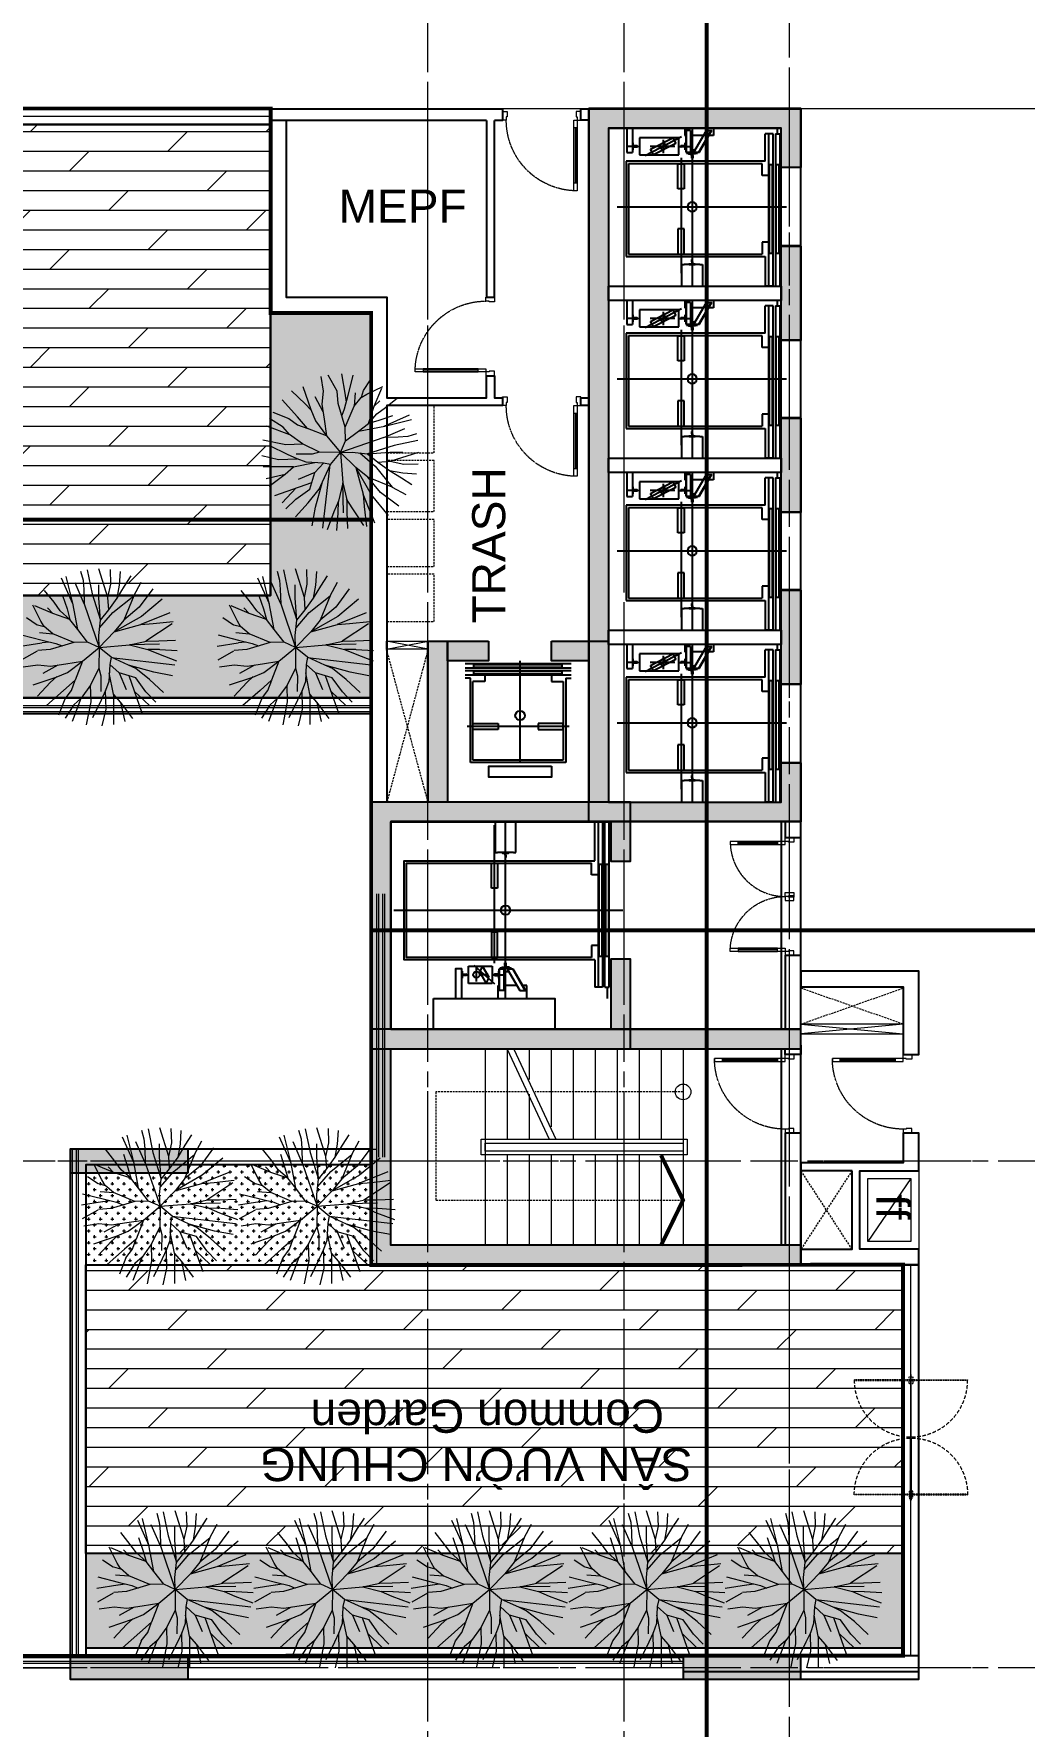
# Model space of a CAD drawing. Header units: millimetres. Extents: x -100356 to 314685, y 446 to 1273965.
# Drawn here: x 59178 to 71782, y 1004435 to 1025982 of the extents above; entities that cross this region are included whole.
import ezdxf

# ---------------------------------------------------------------- set-up
doc = ezdxf.new("R2010")
doc.units = ezdxf.units.MM
for name, pattern in [('20180221 BF$0$Core - tb$0$HIDDEN', [0.375, 0.25, -0.125]), ('CENTER', [2, 1.25, -0.25, 0.25, -0.25]), ('CENTER2', [28.575, 19.05, -3.175, 3.175, -3.175]), ('Core - tb$0$HIDDEN', [0.375, 0.25, -0.125]), ('Dash', [6, 3, -3]), ('DASHED2', [0.375, 0.25, -0.125]), ('DASHEDX2', [1.5, 1, -0.5]), ('HIDDEN', [0.375, 0.25, -0.125]), ('Kume - Grid Line', [10.5, 6, -1.25, 2, -1.25])]:
    doc.linetypes.add(name, pattern=pattern)
for name, color, linetype, lineweight in [('$0$FURNITURE', 8, 'Continuous', 5), ('$0$TUONG 2', 2, 'Continuous', 35), ('20180221 BF$0$TUONG 2', 2, 'Continuous', 25), ('@ color hatch', 7, 'Continuous', 13), ('@LOUVER', 35, 'Continuous', 13), ('A-_ANOT----_D', 7, 'Continuous', 5), ('A-_LNSP----_E', 7, 'Continuous', 9), ('A-_ROOM----_H', 8, 'Continuous', 9), ('A.Axis', 251, 'CENTER2', 13), ('A.Wall', 2, 'Continuous', 25), ('A1 - dp$0$TUONG 2', 2, 'Continuous', 25), ('Core - tb$0$1-thaythuong', 9, 'Continuous', 13), ('Core - tb$0$A.Concrete', 7, 'Continuous', 25), ('Core - tb$0$A.Thin', 8, 'Continuous', 13), ('Core - tb$0$A.Wall', 2, 'Continuous', 25), ('Core - tb$0$CUA', 5, 'Continuous', 9), ('Core - tb$0$Hatch-wall', 251, 'Continuous', 5), ('Core - tb$0$net bao', 254, 'Continuous', 13), ('CUA DI', 25, 'Continuous', 9), ('Hatch-wall', 251, 'Continuous', 5), ('KÍNH', 150, 'Continuous', 9), ('LC.HA', 250, 'Continuous', 9), ('LGI', 250, 'CENTER', 9), ('net thay', 137, 'Continuous', 15), ('setback', 1, 'Continuous', 13), ('TEXT', 6, 'Continuous', 20), ('TXT', 1, 'Continuous', 25), ('WALL', 4, 'Continuous', 35)]:
    doc.layers.add(name, color=color, linetype=linetype, lineweight=lineweight)
doc.layers.add('Core - tb$0$CT3 MBT 11-31$0$Nqh-ME-01', color=8, linetype='Continuous')
doc.layers.add('STR', color=7, linetype='Continuous')
doc.styles.add('VnArial', font='Font - TrueType - Arial.ttf')
pattern_1 = [(0, (403133.136, 611737.235), (75, 75), [37.5, -112.5]), (90, (403151.886, 611718.485), (-75, 75), [37.5, -112.5])]
pattern_2 = [(0, (403133.14, 611737.23), (0, 250), []), (45, (403133.14, 611737.2), (-500, 500), [353.5534, -707.1068])]

# ---------------------------------------------------------------- blocks, each defined once
blk = doc.blocks.new('*U544')
at = {"layer": '$0$FURNITURE'}
for p, q in [((0, 100), (15501, 100)), ((0, 75), (15501, 75)), ((0, 25), (15501, 25)), ((0, 0), (15501, 0))]:
    blk.add_line(p, q, dxfattribs=at)
blk = doc.blocks.new('AE-CUADI-BLS-900')
at = {"layer": 'CUA DI', "linetype": 'HIDDEN', "ltscale": 100}
blk.add_line((0, 0), (900, 0, 0), dxfattribs=at)
at = {"layer": 'CUA DI', "linetype": 'Continuous'}
for p, q in [((85, -5), (75, 5)), ((75, -5), (85, 5))]:
    blk.add_line(p, q, dxfattribs=at)
at = {"layer": 'CUA DI', "linetype": 'DASHEDX2'}
for points in [[(85, 800), (85, -80), (75, -80), (75, 800)], [(30, 25), (130, 25), (130, -25), (30, -25)], [(85, -800), (85, 80), (75, 80), (75, -800)]]:
    blk.add_lwpolyline(points, close=True, dxfattribs=at)
at = {"layer": 'CUA DI', "linetype": 'Continuous'}
blk.add_lwpolyline([(880, 5), (0, 5), (0, -5), (880, -5)], close=True, dxfattribs=at)
at = {"layer": 'CUA DI', "color": 8, "linetype": 'DASHED2', "ltscale": 200}
blk.add_arc((80, 0), 800, 269.6419, 90.3581, dxfattribs=at)
blk = doc.blocks.new('cuabanlesan-2')
at = {"layer": 'CUA DI', "linetype": 'Continuous'}
blk.add_line((0, -900), (0, 900), dxfattribs=at)
at = {"layer": 'CUA DI', "linetype": 'Continuous', "xscale": -1, "rotation": 90}
blk.add_blockref('AE-CUADI-BLS-900', (0, 887), dxfattribs=at)
at = {"layer": 'CUA DI', "linetype": 'Continuous', "rotation": 90}
blk.add_blockref('AE-CUADI-BLS-900', (0, -888), dxfattribs=at)
blk = doc.blocks.new('A$C4AE13D6C')
at = {"layer": 'CUA DI', "xscale": -1.000080070924014, "yscale": 1.000080071389675, "zscale": 1.000080071249777, "rotation": 180}
blk.add_blockref('cuabanlesan-2', (-5, 448), dxfattribs=at)
blk = doc.blocks.new('A$C16496DF1')
at = {"layer": 'WALL', "color": 2, "linetype": 'HIDDEN', "xscale": -0.9014084507042254, "yscale": 0.9014084507042254, "zscale": 0.9014084507042254, "rotation": 90}
blk.add_blockref('A$C4AE13D6C', (-38, -4), dxfattribs=at)
blk = doc.blocks.new('*U546')
at = {"layer": '$0$FURNITURE'}
for p, q in [((0, 100), (16905, 100)), ((0, 75), (16905, 75)), ((0, 25), (16905, 25)), ((0, 0), (16905, 0))]:
    blk.add_line(p, q, dxfattribs=at)
blk = doc.blocks.new('*U221')
at = {"layer": '$0$FURNITURE'}
for p, q in [((0, 100), (3350, 100)), ((0, 75), (3350, 75)), ((0, 25), (3350, 25)), ((0, 0), (3350, 0))]:
    blk.add_line(p, q, dxfattribs=at)
blk = doc.blocks.new('*U226')
at = {"layer": '$0$FURNITURE'}
for p, q in [((0, 100), (6450, 100)), ((0, 75), (6450, 75)), ((0, 25), (6450, 25)), ((0, 0), (6450, 0))]:
    blk.add_line(p, q, dxfattribs=at)
blk = doc.blocks.new('110_植栽_中_高木 - 落葉1_φ4000_H5500-1445069-IDEA-4th Storey - Detail')
at = {"color": 139}
for p, q in [((-667, 1111), (-958, 1760)), ((-670, 1129), (-838, 1808)), ((-472, 1941), (-408, 1715)), ((-306, 1976), (-181, 1368)), ((224, 1272), (-5, 2000)), ((298, 1613), (285, 1980)), ((518, 1586), (541, 1934)), ((641, 1557), (813, 1820)), ((-1147, 1149), (-1389, 1451)), ((-934, 1324), (-819, 978)), ((-379, 1110), (-615, 1645)), ((-408, 1715), (-389, 1474)), ((-389, 1474), (-379, 1110)), ((-181, 1368), (30, 691)), ((-10, 1257), (-10, 1592)), ((224, 1272), (298, 1613)), ((348, 890), (879, 1317)), ((459, 1252), (518, 1586)), ((459, 1252), (641, 1557)), ((879, 1317), (625, 696)), ((879, 1317), (1065, 1665)), ((1364, 1487), (1021, 1024)), ((-1482, 672), (-1685, 1077)), ((-1182, 862), (-1640, 1059)), ((-1182, 862), (-1319, 1008)), ((-989, 932), (-1147, 1149)), ((-743, 713), (-989, 932)), ((-819, 978), (-743, 713)), ((-546, 458), (-670, 1129)), ((-379, 1110), (0, 0)), ((30, 691), (-10, 1257)), ((10, 497), (348, 890)), ((30, 691), (242, 956)), ((242, 956), (224, 1272)), ((242, 956), (459, 1252)), ((1021, 1024), (625, 696)), ((1796, 880), (1057, 580)), ((1602, 1227), (1074, 790)), ((-1850, 759), (-1578, 578)), ((-1570, 578), (-1398, 529)), ((-1399, 530), (-1482, 672)), ((-1182, 348), (-1399, 530)), ((-743, 713), (-1182, 862)), ((-546, 458), (-743, 713)), ((-295, 133), (-546, 458)), ((-10, 303), (30, 691)), ((1074, 790), (384, 396)), ((625, 696), (384, 396)), ((384, 396), (1064, 582)), ((1064, 582), (1374, 607)), ((1855, 599), (1188, 159)), ((1374, 607), (1887, 662)), ((-2000, 33), (-1462, 119)), ((-1974, 319), (-1451, 187)), ((-1522, 376), (-1182, 348)), ((-1453, 121), (-1278, 144)), ((-1451, 187), (-1104, 101)), ((-645, 125), (-1245, -52)), ((-645, 125), (-1182, 348)), ((-1104, 101), (-945, 37)), ((-295, 133), (-645, 125)), ((-423, -352), (0, 0)), ((0, 0), (-295, 133)), ((0, 0), (-10, 303)), ((0, 0), (-5, -527)), ((384, 396), (0, 0)), ((0, 0), (773, 64)), ((305, -251), (0, 0)), ((773, 64), (1206, 162)), ((1538, 78), (773, 64)), ((773, 64), (1241, -50)), ((1206, 162), (1516, 167)), ((1516, 167), (1939, 182)), ((-1975, -315), (-1571, -88)), ((-1245, -52), (-1564, -80)), ((-1235, -475), (-846, -416)), ((-846, -416), (-423, -352)), ((-807, -637), (-423, -352)), ((-423, -352), (-610, -834)), ((305, -251), (268, -432)), ((1923, -449), (303, -262)), ((743, -453), (305, -251)), ((1534, -57), (1241, -50)), ((1241, -50), (1512, -168)), ((1512, -168), (1971, -338)), ((1984, -88), (1545, -58)), ((-1938, -494), (-1560, -440)), ((-1683, -957), (-1092, -755)), ((-1560, -440), (-1235, -475)), ((-1423, -653), (-1041, -445)), ((-1244, -895), (-1077, -745)), ((-1092, -755), (-807, -637)), ((-610, -834), (-905, -1095)), ((-703, -1095), (-608, -832)), ((-5, -527), (-217, -960)), ((-5, -527), (44, -720)), ((44, -720), (39, -1126)), ((268, -432), (248, -870)), ((365, -1191), (258, -651)), ((268, -432), (508, -651)), ((931, -773), (508, -651)), ((508, -651), (685, -1070)), ((1389, -632), (743, -453)), ((935, -541), (743, -453)), ((1097, -1672), (762, -724)), ((1191, -1135), (931, -773)), ((1284, -817), (935, -541)), ((1640, -1145), (1284, -817)), ((1865, -721), (1389, -632)), ((-1567, -1243), (-1244, -895)), ((-905, -1095), (-1342, -1483)), ((-867, -1310), (-703, -1095)), ((-217, -960), (-458, -1297)), ((-207, -1385), (-217, -960)), ((165, -1101), (52, -1342)), ((248, -870), (165, -1101)), ((175, -1573), (165, -1101)), ((365, -1191), (365, -1967)), ((552, -1405), (365, -1191)), ((1278, -1483), (902, -1122)), ((1438, -1391), (1191, -1135)), ((-1024, -1718), (-864, -1308)), ((-645, -1459), (-866, -1803)), ((-682, -1880), (-458, -1297)), ((-458, -1297), (-645, -1459)), ((-321, -1974), (-207, -1385)), ((52, -1342), (-170, -1795)), ((76, -1999), (175, -1573)), ((659, -1888), (552, -1405)), ((855, -1808), (552, -1405))]:
    blk.add_line(p, q, dxfattribs=at)
blk = doc.blocks.new('*U698')
at = {"layer": 'A-_LNSP----_E', "xscale": 0.5, "yscale": 0.5, "zscale": 0.5}
blk.add_blockref('110_植栽_中_高木 - 落葉1_φ4000_H5500-1445069-IDEA-4th Storey - Detail', (4, 0), dxfattribs=at)
blk = doc.blocks.new('*U699')
at = {"layer": 'net thay', "color": 0, "linetype": 'ByBlock', "lineweight": -2}
for p in [(12500, 0), (15000, 0)]:
    blk.add_blockref('*U698', p, dxfattribs=at)
blk = doc.blocks.new('*U700')
at = {"layer": 'A-_LNSP----_E', "xscale": 0.5, "yscale": 0.5, "zscale": 0.5}
blk.add_blockref('110_植栽_中_高木 - 落葉1_φ4000_H5500-1445069-IDEA-4th Storey - Detail', (4, 0), dxfattribs=at)
blk = doc.blocks.new('*U701')
at = {"layer": 'net thay', "color": 0, "linetype": 'ByBlock', "lineweight": -2}
for p in [(0, 0), (2000, 0), (4000, 0), (6000, 0), (8000, 0)]:
    blk.add_blockref('*U700', p, dxfattribs=at)
blk = doc.blocks.new('grid tower')
at = {"layer": 'A.Axis', "linetype": 'Kume - Grid Line', "lineweight": 9, "ltscale": 100}
for p, q in [((5849.8, -18372.7), (5849.8, 38890.6)), ((7949.8, 38386.8), (7949.8, -18372.7)), ((10449.8, 38386.8), (10449.8, -18372.7)), ((48341.2, 19849.9), (-14918.8, 19849.9)), ((48341.2, 13399.9), (-14918.8, 13399.9)), ((48341.2, -0.1), (-14918.8, -0.1))]:
    blk.add_line(p, q, dxfattribs=at)
blk = doc.blocks.new('SECTION SYMBOL')
at = {"layer": 'TXT', "linetype": '20180221 BF$0$Core - tb$0$HIDDEN', "ltscale": 300, "const_width": 50, "elevation": 0}
for points in [[(-1200, -31835), (-1200, 11795)], [(19511, -10462), (-5470, -10462), (-5470, -5231), (-37733, -5231)]]:
    blk.add_lwpolyline(points, dxfattribs=at)
blk = doc.blocks.new('*U680')
at = {"layer": 'A-_LNSP----_E', "xscale": 0.5, "yscale": 0.5, "zscale": 0.5}
blk.add_blockref('110_植栽_中_高木 - 落葉1_φ4000_H5500-1445069-IDEA-4th Storey - Detail', (4, 0), dxfattribs=at)
blk = doc.blocks.new('*U681')
at = {"layer": 'net thay', "color": 0, "linetype": 'ByBlock', "lineweight": -2}
blk.add_blockref('*U680', (0, 0), dxfattribs=at)
blk = doc.blocks.new('X-GRID')
at = {"layer": 'LGI', "ltscale": 1500}
for p, q in [((-36550, -7272.6), (-36550, 49990.7)), ((-34450, 49486.8), (-34450, -7272.6)), ((-31950, 49486.8), (-31950, -7272.6)), ((5008.8, 30950), (-57318.6, 30950)), ((5008.8, 24500), (-57318.6, 24500)), ((5008.8, 11100), (-57318.6, 11100))]:
    blk.add_line(p, q, dxfattribs=at)
blk = doc.blocks.new('f23 grid column')
at = {"layer": 'LC.HA'}
h = blk.add_hatch(color=256, dxfattribs=at)
h.dxf.hatch_style = 1
h.paths.add_polyline_path([(-5, -8892), (-5, -8392), (-255, -8392), (-255, -8892), (-2455, -8892), (-2455, -312), (-255, -312), (-255, -812), (-5, -812), (-5, -62), (-2705, -62), (-2705, -8892), (-5475, -8892), (-5475, -14783), (-5, -14783), (-5, -14533), (-5225, -14533), (-5225, -12033), (-5, -12033), (-5, -11783), (-5225, -11783), (-5225, -9142), (-5, -9142)])
h.paths.add_polyline_path([(-5, -1812), (-255, -1812), (-255, -3012), (-5, -3012)], flags=17)
h.paths.add_polyline_path([(-5, -4002), (-255, -4002), (-255, -5202), (-5, -5202)], flags=17)
h.paths.add_polyline_path([(-5, -6192), (-255, -6192), (-255, -7392), (-5, -7392)], flags=17)
h.paths.add_polyline_path([(-4505, -6842), (-4755, -6842), (-4755, -8892), (-4505, -8892)], flags=17)
h = blk.add_hatch(color=256, dxfattribs=at)
h.dxf.hatch_style = 1
h.paths.add_polyline_path([(-7805, -13612), (-7805, -13312), (-9305, -13312), (-9305, -13612)])
h = blk.add_hatch(color=256, dxfattribs=at)
h.dxf.hatch_style = 1
h.paths.add_polyline_path([(-7805, -20061), (-7805, -19761), (-9305, -19761), (-9305, -20061)])
h = blk.add_hatch(color=256, dxfattribs=at)
h.dxf.hatch_style = 1
h.paths.add_polyline_path([(-5, -20061), (-5, -19761), (-1505, -19761), (-1505, -20061)])
at = {"layer": 'STR', "ltscale": 1000, "elevation": 0}
for points in [[(-5, -14783), (-5, -8892), (-5, -62), (-2705, -62), (-2705, -8892), (-5475, -8892), (-5475, -14783)], [(-255, -8892), (-255, -312), (-2455, -312), (-2455, -8892)], [(-7805, -13612), (-7805, -13312), (-9305, -13312), (-9305, -13612)], [(-7805, -20061), (-7805, -19761), (-9305, -19761), (-9305, -20061)], [(-5, -20061), (-5, -19761), (-1505, -19761), (-1505, -20061)]]:
    blk.add_lwpolyline(points, close=True, dxfattribs=at)
for points in [[(-5, -812), (-255, -812)], [(-5, -1812), (-255, -1812)], [(-5, -3012), (-255, -3012)], [(-5, -4002), (-255, -4002)], [(-5, -5202), (-255, -5202)], [(-5, -6192), (-255, -6192)], [(-4755, -8892), (-4755, -6842), (-4505, -6842), (-4505, -8892)], [(-5, -7392), (-255, -7392)], [(-5, -8392), (-255, -8392)], [(-5, -9142), (-5225, -9142), (-5225, -11783), (-5, -11783)], [(-5, -14533), (-5225, -14533), (-5225, -12033), (-5, -12033)]]:
    blk.add_lwpolyline(points, dxfattribs=at)
at = {"layer": 'STR', "elevation": 0}
for points in [[(-255, -9142), (-255, -11783)], [(-255, -12033), (-255, -14533)]]:
    blk.add_lwpolyline(points, dxfattribs=at)
at = {"rotation": 180}
blk.add_blockref('X-GRID', (-36705, 11038, 0), dxfattribs=at)
blk = doc.blocks.new('*U369')
blk.add_line((70, 100), (70, 800))
for points in [[(50, 0), (50, 900), (90, 900), (90, 0)], [(50, 100), (90, 100), (90, 800), (50, 800)], [(0, -110), (60, -110), (60, -40), (50, -40), (50, 0), (0, 0)], [(1000, -110), (940, -110), (940, -40), (950, -40), (950, 0), (1000, 0)]]:
    blk.add_lwpolyline(points, close=True)
at = {"linetype": 'Core - tb$0$HIDDEN'}
blk.add_arc((50, 0), 900, 360, 90, dxfattribs=at)
blk = doc.blocks.new('Core - tb$0$CT3 MBT 11-31$0$tm')
at = {"layer": 'Core - tb$0$CT3 MBT 11-31$0$Nqh-ME-01'}
for p, q in [((-130, -1885), (-130, -115)), ((-130, -459), (-130, -150)), ((-270, -1751), (-270, -281)), ((-130, -469), (-130, -378)), ((854, -538), (854, -1663)), ((854, -538), (892, -538)), ((892, -538), (892, -1663)), ((939, -538), (939, -1663)), ((939, -538), (976, -538)), ((976, -538), (976, -1663)), ((-1085, -1125), (1073, -1125)), ((854, -1663), (892, -1663)), ((939, -1663), (976, -1663)), ((-855, -1896), (-952, -1896)), ((-896, -1896), (-818, -1896)), ((-265, -2019), (-728, -1777)), ((-348, -1896), (-662, -1896)), ((-500, -1981), (-500, -1810)), ((-292, -1896), (-144, -1896)), ((-204, -1896), (-282, -1896)), ((-130, -2125), (-130, -1731)), ((-130, -1818), (-130, -1731)), ((957, -2055), (957, -2125))]:
    blk.add_line(p, q, dxfattribs=at)
for points in [[(-260, -115), (-260, -390)], [(0, -390), (0, -115)], [(900, -115), (800, -115)], [(800, -494), (800, -115)], [(845, -115), (845, -2055)], [(900, -115), (900, -2055)], [(930, -2055), (930, -115)], [(930, -115), (985, -115)], [(985, -2055), (985, -115)], [(-260, -390), (-230, -390)], [(-30, -390), (-230, -390)], [(-168, -393), (-93, -393)], [(-168, -399), (-168, -393)], [(-167, -400), (-135, -402)], [(-135, -426), (-135, -455)], [(-134, -424), (-134, -403)], [(-126, -424), (-126, -403)], [(-125, -402), (-93, -400)], [(-125, -426), (-125, -455)], [(-93, -399), (-93, -393)], [(-30, -390), (0, -390)], [(-970, -494), (800, -494)], [(-970, -1706), (-970, -494)], [(-940, -1675), (-940, -525)], [(-940, -525), (760, -525)], [(-310, -525), (-230, -525)], [(-310, -845), (-310, -525)], [(-230, -525), (-230, -845)], [(-135, -455), (-125, -455)], [(760, -675), (760, -525)], [(-230, -845), (-310, -845)], [(845, -675), (760, -675)], [(-230, -1355), (-310, -1355)], [(-310, -1355), (-310, -1675)], [(-230, -1675), (-230, -1355)], [(800, -1706), (-970, -1706)], [(760, -1675), (-940, -1675)], [(-310, -1675), (-230, -1675)], [(845, -1525), (760, -1525)], [(760, -1525), (760, -1675)], [(800, -1706), (800, -2055)], [(-963, -2125), (-963, -1816)], [(-963, -1816), (-888, -1816)], [(-888, -2125), (-888, -1816)], [(-885, -1888), (-885, -1853)], [(-882, -1853), (-885, -1853)], [(-885, -1940), (-885, -1904)], [(-882, -1853), (-882, -1888)], [(-882, -1888), (-831, -1888)], [(-882, -1891), (-831, -1891)], [(-882, -1901), (-831, -1901)], [(-831, -1904), (-882, -1904)], [(-882, -1904), (-882, -1940)], [(-828, -1898), (-828, -1894)], [(-825, -1894), (-825, -1898)], [(-800, -2006), (-800, -1786)], [(-800, -1786), (-300, -1786)], [(-623, -1786), (-661, -1858)], [(-661, -1858), (-377, -2006)], [(-339, -1934), (-623, -1786)], [(-377, -2006), (-339, -1934)], [(-300, -1786), (-300, -2006)], [(-275, -1894), (-275, -1898)], [(-272, -1898), (-272, -1894)], [(-218, -1888), (-269, -1888)], [(-218, -1891), (-269, -1891)], [(-218, -1901), (-269, -1901)], [(-269, -1904), (-218, -1904)], [(-218, -1853), (-218, -1888)], [(-218, -1853), (-215, -1853)], [(-218, -1904), (-218, -1940)], [(-215, -1888), (-215, -1853)], [(-215, -1940), (-215, -1904)], [(-212, -2097), (-212, -1820)], [(-212, -1820), (-149, -1820)], [(-206, -2097), (-206, -1820)], [(-200, -1810), (-60, -1810)], [(-200, -1820), (-200, -1810)], [(-175, -1807), (-175, -1800)], [(-174, -1799), (-136, -1796)], [(-175, -1807), (-86, -1807)], [(-149, -2097), (-149, -1820)], [(-149, -1853), (-90, -1853)], [(-138, -1777), (-138, -1745)], [(-138, -1745), (-122, -1745)], [(-137, -1778), (-136, -1778)], [(-135, -1795), (-135, -1779)], [(-125, -1795), (-125, -1779)], [(-124, -1778), (-123, -1778)], [(-86, -1799), (-124, -1796)], [(-122, -1777), (-122, -1745)], [(-109, -1820), (-36, -1820)], [(-109, -1820), (51, -2097)], [(-86, -1807), (-86, -1800)], [(-60, -1820), (-60, -1810)], [(-43, -1820), (117, -2097)], [(-36, -1820), (123, -2097)], [(-882, -1940), (-885, -1940)], [(-300, -2006), (-800, -2006)], [(-222, -2125), (-222, -2032)], [(-222, -2032), (-212, -2032)], [(-218, -1940), (-215, -1940)], [(-149, -2097), (-212, -2097)], [(13, -2032), (-149, -2032)], [(51, -2097), (123, -2097)], [(143, -2032), (86, -2032)], [(143, -2125), (143, -2032)], [(900, -2055), (800, -2055)], [(930, -2055), (985, -2055)]]:
    blk.add_lwpolyline(points, dxfattribs=at)
for points in [[(-168, -399, 0.396325), (-167, -400)], [(-134, -403, 0.396325), (-135, -402)], [(-135, -425, 0.267949), (-134, -424)], [(-135, -425, 0.267949), (-135, -426)], [(-125, -402, 0.396325), (-126, -403)], [(-126, -424, 0.267949), (-126, -425)], [(-125, -426, 0.267949), (-126, -425)], [(-93, -400, 0.396325), (-93, -399)], [(-885, -1888, 0.414214), (-882, -1891)], [(-882, -1901, 0.414214), (-885, -1904)], [(-825, -1894, 0.414214), (-831, -1888)], [(-828, -1894, 0.414214), (-831, -1891)], [(-831, -1901, 0.414214), (-828, -1898)], [(-831, -1904, 0.414214), (-825, -1898)], [(-275, -1894, -0.414214), (-269, -1888)], [(-269, -1904, -0.414214), (-275, -1898)], [(-272, -1894, -0.414214), (-269, -1891)], [(-269, -1901, -0.414214), (-272, -1898)], [(-215, -1888, -0.414214), (-218, -1891)], [(-218, -1901, -0.414214), (-215, -1904)], [(-174, -1799, 0.390876), (-175, -1800)], [(-138, -1777, 0.414214), (-137, -1778)], [(-135, -1779, 0.414214), (-136, -1778)], [(-136, -1796, 0.390876), (-135, -1795)], [(-124, -1778, 0.414214), (-125, -1779)], [(-125, -1795, 0.390876), (-124, -1796)], [(-123, -1778, 0.414214), (-122, -1777)], [(-86, -1800, 0.390876), (-86, -1799)]]:
    blk.add_lwpolyline(points, format="xyb", dxfattribs=at)
for centre, radius in [((-130, -1125), 60), ((-500, -1896), 40)]:
    blk.add_circle(centre, radius, dxfattribs=at)
blk = doc.blocks.new('*U370')
blk.add_line((-70, 100), (-70, 800))
for points in [[(-50, 0), (-50, 900), (-90, 900), (-90, 0)], [(-50, 100), (-90, 100), (-90, 800), (-50, 800)], [(-1000, -110), (-940, -110), (-940, -40), (-950, -40), (-950, 0), (-1000, 0)], [(0, -110), (-60, -110), (-60, -40), (-50, -40), (-50, 0), (0, 0)]]:
    blk.add_lwpolyline(points, close=True)
at = {"linetype": 'Core - tb$0$HIDDEN'}
blk.add_arc((-50, 0), 900, 90, 180, dxfattribs=at)
blk = doc.blocks.new('*U371')
blk.add_line((-70, 100), (-70, 800))
for points in [[(-50, 0), (-50, 900), (-90, 900), (-90, 0)], [(-50, 100), (-90, 100), (-90, 800), (-50, 800)], [(-1000, -110), (-940, -110), (-940, -40), (-950, -40), (-950, 0), (-1000, 0)], [(0, -110), (-60, -110), (-60, -40), (-50, -40), (-50, 0), (0, 0)]]:
    blk.add_lwpolyline(points, close=True)
at = {"linetype": 'Core - tb$0$HIDDEN'}
blk.add_arc((-50, 0), 900, 90, 180, dxfattribs=at)
blk = doc.blocks.new('*U199')
blk.add_line((-70, 100), (-70, 600))
for points in [[(-50, 0), (-50, 700), (-90, 700), (-90, 0)], [(-50, 100), (-90, 100), (-90, 600), (-50, 600)], [(-800, -110), (-740, -110), (-740, -40), (-750, -40), (-750, 0), (-800, 0)], [(0, -110), (-60, -110), (-60, -40), (-50, -40), (-50, 0), (0, 0)]]:
    blk.add_lwpolyline(points, close=True)
at = {"linetype": 'Core - tb$0$HIDDEN'}
blk.add_arc((-50, 0), 700, 90, 180, dxfattribs=at)
blk = doc.blocks.new('Core - tb$0$CT3 MBT 11-31$0$TM1500')
at = {"layer": 'Core - tb$0$CT3 MBT 11-31$0$Nqh-ME-01'}
for p, q in [((-1433, 450), (-1433, 2209)), ((-1293, 1791), (-1293, 2250)), ((-1293, 316), (-1293, 2250)), ((-1293, 1782), (-1293, 1872)), ((-104, 1713), (-104, 538)), ((-104, 1713), (-66, 1713)), ((-66, 1713), (-66, 538)), ((-19, 1713), (-19, 538)), ((-19, 1713), (19, 1713)), ((19, 1713), (19, 538)), ((-1293, 0), (-1293, 470)), ((-1293, 382), (-1293, 470)), ((-104, 538), (-66, 538)), ((-19, 538), (19, 538)), ((-1858, 304), (-1781, 304)), ((-1427, 182), (-1691, 423)), ((-1663, 219), (-1663, 390)), ((-1511, 304), (-1625, 304)), ((-1455, 304), (-1307, 304)), ((-1367, 304), (-1445, 304)), ((0, 145), (0, 0))]:
    blk.add_line(p, q, dxfattribs=at)
for points in [[(-1423, 2250), (-1423, 1860)], [(-1163, 1860), (-1163, 2250)], [(-158, 1756), (-158, 2250)], [(-113, 2250), (-113, 145)], [(-58, 2250), (-58, 145)], [(-28, 145), (-28, 2250)], [(27, 145), (27, 2250)], [(-158, 494), (-2583, 494), (-2583, 1756), (-158, 1756)], [(-198, 525), (-2553, 525), (-2553, 1725), (-198, 1725)], [(-1473, 1725), (-1393, 1725)], [(-1473, 1405), (-1473, 1725)], [(-1423, 1860), (-1393, 1860)], [(-1193, 1860), (-1393, 1860)], [(-1393, 1725), (-1393, 1405)], [(-1330, 1857), (-1255, 1857)], [(-1330, 1851), (-1330, 1857)], [(-1329, 1850), (-1298, 1848)], [(-1298, 1824), (-1298, 1795)], [(-1298, 1795), (-1288, 1795)], [(-1297, 1826), (-1297, 1847)], [(-1289, 1826), (-1289, 1847)], [(-1288, 1848), (-1256, 1850)], [(-1288, 1824), (-1288, 1795)], [(-1255, 1851), (-1255, 1857)], [(-1193, 1860), (-1163, 1860)], [(-198, 1575), (-198, 1725)], [(-113, 1575), (-198, 1575)], [(-1393, 1405), (-1473, 1405)], [(-2714, 1125), (202, 1125)], [(-1393, 845), (-1473, 845)], [(-1473, 845), (-1473, 525)], [(-1393, 525), (-1393, 845)], [(-113, 675), (-198, 675)], [(-198, 675), (-198, 525)], [(-1473, 525), (-1393, 525)], [(-1301, 423), (-1301, 455)], [(-1301, 455), (-1285, 455)], [(-1285, 423), (-1285, 455)], [(-158, 494), (-158, 145)], [(-1926, 0), (-1926, 384), (-1851, 384)], [(-1851, 0), (-1851, 384)], [(-1848, 312), (-1848, 348)], [(-1845, 348), (-1848, 348)], [(-1848, 261), (-1848, 296)], [(-1845, 261), (-1848, 261)], [(-1845, 348), (-1845, 312)], [(-1845, 312), (-1794, 312)], [(-1845, 309), (-1794, 309)], [(-1845, 299), (-1794, 299)], [(-1794, 296), (-1845, 296)], [(-1845, 296), (-1845, 261)], [(-1791, 302), (-1791, 306)], [(-1788, 306), (-1788, 302)], [(-1763, 194), (-1763, 414)], [(-1763, 414), (-1463, 414)], [(-1586, 414), (-1624, 342)], [(-1624, 342), (-1540, 194)], [(-1502, 267), (-1586, 414)], [(-1540, 194), (-1502, 267)], [(-1463, 414), (-1463, 194)], [(-1438, 306), (-1438, 302)], [(-1435, 302), (-1435, 306)], [(-1381, 312), (-1432, 312)], [(-1381, 309), (-1432, 309)], [(-1381, 299), (-1432, 299)], [(-1432, 296), (-1381, 296)], [(-1381, 348), (-1381, 312)], [(-1381, 348), (-1378, 348)], [(-1381, 296), (-1381, 261)], [(-1381, 261), (-1378, 261)], [(-1378, 312), (-1378, 348)], [(-1378, 261), (-1378, 296)], [(-1375, 103), (-1375, 380)], [(-1375, 380), (-1312, 380)], [(-1369, 103), (-1369, 380)], [(-1363, 390), (-1223, 390)], [(-1363, 380), (-1363, 390)], [(-1337, 393), (-1337, 400)], [(-1337, 393), (-1248, 393)], [(-1336, 401), (-1299, 404)], [(-1312, 103), (-1312, 380)], [(-1312, 347), (-1253, 347)], [(-1300, 422), (-1299, 422)], [(-1298, 405), (-1298, 421)], [(-1288, 405), (-1288, 421)], [(-1287, 422), (-1286, 422)], [(-1249, 401), (-1287, 404)], [(-1272, 380), (-1199, 380)], [(-1272, 380), (-1112, 103)], [(-1248, 393), (-1248, 400)], [(-1223, 380), (-1223, 390)], [(-1206, 380), (-1046, 103)], [(-1199, 380), (-1039, 103)], [(-1463, 194), (-1763, 194)], [(-1385, 0), (-1385, 168)], [(-1385, 168), (-1375, 168)], [(-1312, 103), (-1375, 103)], [(-1150, 168), (-1312, 168)], [(-1112, 103), (-1039, 103)], [(-1020, 168), (-1077, 168)], [(-1020, 0), (-1020, 168)], [(-58, 145), (-158, 145)], [(-28, 145), (27, 145)]]:
    blk.add_lwpolyline(points, dxfattribs=at)
for points in [[(-1330, 1851, 0.396325), (-1329, 1850)], [(-1297, 1847, 0.396325), (-1298, 1848)], [(-1297, 1825, 0.267949), (-1298, 1824)], [(-1297, 1825, 0.267949), (-1297, 1826)], [(-1288, 1848, 0.396325), (-1289, 1847)], [(-1289, 1826, 0.267949), (-1288, 1825)], [(-1288, 1824, 0.267949), (-1288, 1825)], [(-1256, 1850, 0.396325), (-1255, 1851)], [(-1848, 312, 0.414214), (-1845, 309)], [(-1845, 299, 0.414214), (-1848, 296)], [(-1788, 306, 0.414214), (-1794, 312)], [(-1791, 306, 0.414214), (-1794, 309)], [(-1794, 299, 0.414214), (-1791, 302)], [(-1794, 296, 0.414214), (-1788, 302)], [(-1438, 306, -0.414214), (-1432, 312)], [(-1432, 296, -0.414214), (-1438, 302)], [(-1435, 306, -0.414214), (-1432, 309)], [(-1432, 299, -0.414214), (-1435, 302)], [(-1378, 312, -0.414214), (-1381, 309)], [(-1381, 299, -0.414214), (-1378, 296)], [(-1336, 401, 0.390876), (-1337, 400)], [(-1301, 423, 0.414214), (-1300, 422)], [(-1298, 421, 0.414214), (-1299, 422)], [(-1299, 404, 0.390876), (-1298, 405)], [(-1287, 422, 0.414214), (-1288, 421)], [(-1288, 405, 0.390876), (-1287, 404)], [(-1286, 422, 0.414214), (-1285, 423)], [(-1248, 400, 0.390876), (-1249, 401)]]:
    blk.add_lwpolyline(points, format="xyb", dxfattribs=at)
blk.add_lwpolyline([(-2208, 0), (-664, 0), (-664, -391), (-2208, -391)], close=True, dxfattribs=at)
for centre, radius in [((-1293, 1125), 60), ((-1663, 304), 40)]:
    blk.add_circle(centre, radius, dxfattribs=at)
blk = doc.blocks.new('new core')
at = {"layer": 'Core - tb$0$Hatch-wall', "ltscale": 0.5}
h = blk.add_hatch(color=256, dxfattribs=at)
h.dxf.hatch_style = 1
h.paths.add_polyline_path([(-2700, 0), (-2450, 0), (0, 0), (0, -750), (-250, -750), (-250, -250), (-2450, -250), (-2450, -2260), (-2450, -2260), (-2450, -2440), (-2450, -8830), (-250, -8830), (-250, -8330), (0, -8330), (0, -9080), (-2700, -9080)])
h = blk.add_hatch(color=256, dxfattribs=at)
h.dxf.hatch_style = 1
h.paths.add_polyline_path([(0, -2950), (-250, -2950), (-250, -2440), (-250, -2440), (-250, -2260), (-250, -1750), (0, -1750)], flags=17)
h = blk.add_hatch(color=256, dxfattribs=at)
h.dxf.hatch_style = 1
h.paths.add_polyline_path([(0, -5140), (-250, -5140), (-250, -4630), (-250, -4630), (-250, -4450), (-250, -3940), (0, -3940)], flags=17)
h = blk.add_hatch(color=256, dxfattribs=at)
h.dxf.hatch_style = 1
h.paths.add_polyline_path([(0, -7330), (-250, -7330), (-250, -6820), (-250, -6820), (-250, -6640), (-250, -6130), (0, -6130)], flags=17)
h = blk.add_hatch(color=256, dxfattribs=at)
h.dxf.hatch_style = 1
h.paths.add_polyline_path([(-4745, -6780), (-4500, -6780), (-4500, -8830), (-4745, -8830)])
h = blk.add_hatch(color=256, dxfattribs=at)
h.dxf.hatch_style = 1
h.paths.add_polyline_path([(-5220, -11721), (-5470, -11721), (-5470, -14471), (-5220, -14471)])
h = blk.add_hatch(color=256, dxfattribs=at)
h.dxf.hatch_style = 1
h.paths.add_polyline_path([(-5470, -11721), (-5470, -11971), (0, -11971), (0, -11721)])
h = blk.add_hatch(color=256, dxfattribs=at)
h.dxf.hatch_style = 1
h.paths.add_polyline_path([(-5470, -14471), (-5470, -14721), (0, -14721), (0, -14471)])
at = {"layer": 'Hatch-wall', "ltscale": 0.5}
h = blk.add_hatch(color=256, dxfattribs=at)
h.dxf.hatch_style = 1
h.paths.add_polyline_path([(-3975, -6780), (-3975, -7030), (-4500, -7030), (-4500, -6780)])
h.paths.add_polyline_path([(-3175, -6780), (-2450, -6780), (-2450, -8580), (-2700, -8580), (-2700, -7030), (-3175, -7030)])
h = blk.add_hatch(color=256, dxfattribs=at)
h.dxf.hatch_style = 1
h.paths.add_polyline_path([(-5470, -11971), (-2170, -11971), (-2170, -10830), (-2420, -10830), (-2420, -11721), (-5220, -11721), (-5220, -9080), (-2420, -9080), (-2420, -9580), (-2170, -9580), (-2170, -8830), (-5470, -8830)])
at = {"layer": '@LOUVER', "ltscale": 0.5, "elevation": 0}
for points in [[(1500, -14521), (750, -14521), (750, -13521), (1500, -13521)], [(1400, -14421), (850, -14421), (850, -13621), (1400, -13621)]]:
    blk.add_lwpolyline(points, close=True, dxfattribs=at)
blk.add_lwpolyline([(1400, -13621), (850, -14421)], dxfattribs=at)
at = {"layer": 'A1 - dp$0$TUONG 2', "ltscale": 0.5}
blk.add_lwpolyline([(-6550, -150), (-6550, -2400), (-5270, -2400), (-5270, -3680), (-4000, -3680), (-4000, -3400), (-3900, -3400), (-3900, -3680), (-3800, -3680), (-3800, -3780), (-5270, -3780), (-5270, -8830)], dxfattribs=at)
at = {"layer": 'A1 - dp$0$TUONG 2', "ltscale": 0.5, "elevation": 0}
blk.add_lwpolyline([(-5470, -8830), (-5470, -7550), (-5470, -7550), (-5470, -7550), (-5470, -2600), (-6750, -2600)], dxfattribs=at)
at = {"layer": 'A1 - dp$0$TUONG 2', "ltscale": 0.5}
for points in [[(-200, -9280), (0, -9280), (0, -9080), (-200, -9080)], [(0, -11721), (0, -11330), (0, -10780), (-200, -10780), (-200, -11230), (-200, -11230), (-200, -11721)], [(1300, -12042), (1500, -12042), (1500, -10980), (0, -10980), (0, -11180), (1300, -11180)]]:
    blk.add_lwpolyline(points, close=True, dxfattribs=at)
at = {"layer": 'A1 - dp$0$TUONG 2', "ltscale": 0.5, "elevation": 0}
for points in [[(0, -14721), (1500, -14721), (1500, -14521), (750, -14521), (750, -13521), (1500, -13521), (1500, -13042), (1500, -13042), (1300, -13042), (1300, -13421), (0, -13421), (0, -14521)], [(650, -13521), (0, -13521), (0, -14521), (650, -14521)]]:
    blk.add_lwpolyline(points, close=True, dxfattribs=at)
at = {"layer": 'Core - tb$0$1-thaythuong'}
for p, q in [((-4745, -6880), (-5275, -6780, 0)), ((-5275, -6880, 0), (-4745, -6780)), ((-4020, -11972), (-4020, -14472)), ((-3740, -11972), (-3740, -13121)), ((-3740, -11972), (-3205, -13121)), ((-3654, -11972), (-3119, -13121)), ((-3460, -11972), (-3460, -12360)), ((-3180, -11972), (-3180, -12963)), ((-2900, -11972), (-2900, -13121)), ((-2620, -11972), (-2620, -13121)), ((-2340, -11972), (-2340, -13121)), ((-2060, -11972), (-2060, -13121)), ((-1780, -11972), (-1780, -13126)), ((-1500, -11972), (-1500, -13176)), ((-3460, -12545), (-3460, -13121)), ((-3740, -13321), (-3740, -14472)), ((-3460, -13321), (-3460, -14472)), ((-3180, -13321), (-3180, -14472)), ((-2900, -13321), (-2900, -14472)), ((-2620, -13321), (-2620, -14472)), ((-2340, -13321), (-2340, -14472)), ((-2060, -13321), (-2060, -14472)), ((-1780, -13321), (-1780, -14472)), ((-1500, -13176), (-1500, -14472))]:
    blk.add_line(p, q, dxfattribs=at)
for points in [[(-4745, -6780), (-4745, -6880), (-5275, -6880), (-5275, -6780)], [(0, -11780), (1300, -11780), (1300, -11655), (0, -11655)], [(-1450, -13121), (-1450, -13321), (-4070, -13321), (-4070, -13121)], [(-1500, -13172), (-1500, -13272), (-4020, -13271), (-4020, -13171)]]:
    blk.add_lwpolyline(points, close=True, dxfattribs=at)
for points in [[(0, -11655), (1300, -11780)], [(1300, -11655), (0, -11780)]]:
    blk.add_lwpolyline(points, dxfattribs=at)
at = {"layer": 'Core - tb$0$A.Concrete'}
blk.add_line((-5220, -14463), (-5220, -11971), dxfattribs=at)
at = {"layer": 'Core - tb$0$A.Concrete', "ltscale": 0.5}
for points in [[(-2700, 0), (-2400, 0), (0, 0), (0, -750), (-250, -750), (-250, -250), (-2450, -250), (-2450, -8830), (-250, -8830), (-250, -8330), (0, -8330), (0, -9080), (-2700, -9080), (-2700, 0)], [(-4745, -8830), (-4745, -6780), (-4500, -6780), (-4500, -8830)], [(-2705, -8566), (-2705, -8566)]]:
    blk.add_lwpolyline(points, dxfattribs=at)
for points in [[(0, -2950), (-250, -2950), (-250, -1750), (0, -1750)], [(0, -5140), (-250, -5140), (-250, -3940), (0, -3940)], [(0, -7330), (-250, -7330), (-250, -6130), (0, -6130)], [(-3975, -6780), (-3975, -7030), (-4500, -7030), (-4500, -6780)], [(-3175, -6780), (-2450, -6780), (-2450, -8830), (-2700, -8830), (-2700, -7030), (-3175, -7030)], [(-5470, -11971), (-2170, -11971), (-2170, -10830), (-2420, -10830), (-2420, -11721), (-5220, -11721), (-5220, -9080), (-2420, -9080), (-2420, -9580), (-2170, -9580), (-2170, -8830), (-5470, -8830)]]:
    blk.add_lwpolyline(points, close=True, dxfattribs=at)
at = {"layer": 'Core - tb$0$A.Concrete'}
for points in [[(0, -11971), (0, -11721), (-5470, -11721), (-5470, -14721), (0, -14721), (0, -14471), (-5220, -14471)], [(-5220, -11971), (0, -11971)]]:
    blk.add_lwpolyline(points, dxfattribs=at)
at = {"layer": 'Core - tb$0$A.Thin', "linetype": 'Core - tb$0$HIDDEN', "ltscale": 100}
for points in [[(-5270, -4380), (-4670, -4380), (-4670, -3780), (-5270, -3780)], [(-5270, -5130), (-4670, -5130), (-4670, -4480), (-5270, -4480)], [(-5270, -5830), (-4670, -5830), (-4670, -5230), (-5270, -5230)], [(-5270, -6528), (-4670, -6528), (-4670, -5928), (-5270, -5928)]]:
    blk.add_lwpolyline(points, close=True, dxfattribs=at)
for points in [[(-4745, -8830), (-5275, -6880)], [(-4745, -6880), (-5270, -8830)], [(-3470, -12518), (-4645, -12518), (-4645, -13896), (-1500, -13896)], [(-1500, -12518), (-3384, -12518)]]:
    blk.add_lwpolyline(points, dxfattribs=at)
at = {"layer": 'Core - tb$0$A.Thin', "linetype": 'Core - tb$0$HIDDEN', "ltscale": 100, "elevation": 0}
for points in [[(0, -11655), (1300, -11197)], [(1300, -11655), (0, -11197)], [(650, -13521), (0, -14521)], [(650, -14521), (0, -13521)]]:
    blk.add_lwpolyline(points, dxfattribs=at)
at = {"layer": 'Core - tb$0$A.Thin', "ltscale": 0.5, "const_width": 50}
blk.add_lwpolyline([(-1780, -13326), (-1500, -13896), (-1780, -14472)], dxfattribs=at)
at = {"layer": 'Core - tb$0$A.Wall', "ltscale": 0.5}
blk.add_line((-4000, -2400), (-3900, -2400), dxfattribs=at)
for points in [[(-4000, -150), (-6750, -150), (-6750, 0), (-3800, 0), (-3800, -150), (-3900, -150)], [(-2700, -145), (-2800, -145), (-2800, 0), (-2700, 0)], [(-4000, -150), (-4000, -2400)], [(-3900, -2400), (-3900, -150)], [(-2700, -3780), (-2800, -3780), (-2800, -3680), (-2700, -3680)], [(0, -11921), (0, -12042), (-200, -12042), (-200, -11971)], [(0, -14471), (0, -13042), (-200, -13042), (-200, -14471)]]:
    blk.add_lwpolyline(points, dxfattribs=at)
for points in [[(-250, -2260), (-250, -2440), (-2450, -2440), (-2450, -2260)], [(-250, -4450), (-250, -4630), (-2450, -4630), (-2450, -4450)], [(-250, -6640), (-250, -6820), (-2450, -6820), (-2450, -6640)]]:
    blk.add_lwpolyline(points, close=True, dxfattribs=at)
at = {"layer": 'Core - tb$0$CT3 MBT 11-31$0$Nqh-ME-01'}
for p, q in [((-4163, -7075), (-3037, -7075)), ((-4163, -7112), (-4163, -7075)), ((-3575, -8324), (-3575, -7030)), ((-3037, -7112), (-3037, -7075)), ((-4163, -7112), (-3037, -7112)), ((-4163, -7160), (-3037, -7160)), ((-4163, -7197), (-4163, -7160)), ((-4163, -7197), (-3037, -7197)), ((-3037, -7197), (-3037, -7160)), ((-2949, -7866), (-4250, -7866))]:
    blk.add_line(p, q, dxfattribs=at)
for points in [[(-2925, -7066), (-4275, -7066)], [(-2925, -7121), (-4275, -7121)], [(-4275, -7151), (-2925, -7151)], [(-4275, -7206), (-2925, -7206)], [(-4206, -7251), (-4275, -7251)], [(-4206, -8324), (-4206, -7251)], [(-4175, -8294), (-4175, -7291)], [(-4025, -7291), (-4175, -7291)], [(-4025, -7206), (-4025, -7291)], [(-3175, -7206), (-3175, -7291)], [(-3175, -7291), (-3025, -7291)], [(-3025, -7291), (-3025, -8294)], [(-2994, -7251), (-2994, -8324)], [(-2994, -7251), (-2925, -7251)], [(-4175, -7906), (-4175, -7826)], [(-4175, -7826), (-3855, -7826)], [(-3855, -7906), (-4175, -7906)], [(-3855, -7826), (-3855, -7906)], [(-3345, -7826), (-3345, -7906)], [(-3025, -7826), (-3345, -7826)], [(-3345, -7906), (-3025, -7906)], [(-3025, -7906), (-3025, -7826)], [(-2994, -8324), (-4206, -8324)], [(-3025, -8294), (-4175, -8294)]]:
    blk.add_lwpolyline(points, dxfattribs=at)
blk.add_lwpolyline([(-3176, -8369), (-3176, -8512), (-3974, -8512), (-3974, -8369)], close=True, dxfattribs=at)
blk.add_circle((-3575, -7726), 60, dxfattribs=at)
at = {"layer": 'Core - tb$0$net bao', "ltscale": 0.5}
blk.add_circle((-1500, -12518), 100, dxfattribs=at)
at = {"layer": 'setback', "ltscale": 0.5}
blk.add_lwpolyline([(200, -14721), (1200, -14721)], dxfattribs=at)
at = {"layer": 'Core - tb$0$CT3 MBT 11-31$0$Nqh-ME-01', "extrusion": (0, 0, -1), "zscale": -1, "rotation": 180}
for p in [(1255, -2375), (1255, -4565), (1255, -6755), (1255, -8945)]:
    blk.add_blockref('Core - tb$0$CT3 MBT 11-31$0$tm', p, dxfattribs=at)
at = {"layer": 'Core - tb$0$CT3 MBT 11-31$0$Nqh-ME-01', "extrusion": (0, 0, -1), "xscale": -1, "zscale": -1}
blk.add_blockref('Core - tb$0$CT3 MBT 11-31$0$TM1500', (2467, -11330), dxfattribs=at)
at = {"layer": 'Core - tb$0$CUA', "xscale": -1}
for name, p, rotation in [('*U370', (-2800, -145), 180), ('*U371', (-4010, -3400), 90), ('*U370', (-2800, -3780), 180), ('*U199', (-200, -10780), 90), ('*U369', (-200, -12042), 90), ('*U369', (1300, -12042), 90)]:
    blk.add_blockref(name, p, dxfattribs=dict(at, rotation=rotation))
at = {"layer": 'Core - tb$0$CUA', "rotation": 90}
blk.add_blockref('*U199', (-200, -9280), dxfattribs=at)
at = {"layer": 'TEXT', "style": 'VnArial'}
blk.add_text('MEPF', height=420, dxfattribs=at).set_placement((-5884, -1451))
for s, rotation, p in [('TRASH', 90, (-3764, -6554)), ('ff', 270, (960, -13819, 0))]:
    blk.add_text(s, height=420, rotation=rotation, dxfattribs=at).set_placement(p)
blk = doc.blocks.new('*U682')
at = {"layer": 'A-_LNSP----_E', "xscale": 0.5, "yscale": 0.5, "zscale": 0.5}
blk.add_blockref('110_植栽_中_高木 - 落葉1_φ4000_H5500-1445069-IDEA-4th Storey - Detail', (4, 0), dxfattribs=at)
blk = doc.blocks.new('*U683')
at = {"layer": 'net thay', "color": 0, "linetype": 'ByBlock', "lineweight": -2}
for p in [(0, 0), (2000, 0)]:
    blk.add_blockref('*U682', p, dxfattribs=at)

msp = doc.modelspace()

# ---------------------------------------------------------------- hatches: boundary and pattern name
at = {"layer": '@ color hatch', "ltscale": 0.5}
h = msp.add_hatch(dxfattribs=at)
h.set_pattern_fill('CROSS', color=139, scale=300)
h.set_pattern_definition(pattern_1)
h.paths.add_polyline_path([(46565.7, 1024831.8), (47765.9, 1024828.7), (47765.9, 1018832), (62190.9, 1018832), (62190.9, 1022428.8), (63470.9, 1022428.8), (63470.9, 1017529), (46565.7, 1017528.9)])
h = msp.add_hatch(dxfattribs=at)
h.set_pattern_fill('CROSS', color=139, scale=300)
h.set_pattern_definition([(0, (403133.136, 616616.02), (75, 75), [37.5, -112.5]), (90, (403151.886, 616597.27), (-75, 75), [37.5, -112.5])])
h.paths.add_polyline_path([(59840.8, 1011481.9), (59840.8, 1010310.6), (63470.9, 1010310.6), (63470.9, 1011582.3), (61140.9, 1011582.3), (61140.9, 1011481.9)])
h = msp.add_hatch(dxfattribs=at)
h.set_pattern_fill('CROSS', color=139, scale=300)
h.set_pattern_definition(pattern_1)
h.paths.add_polyline_path([(59840.8, 1006614.9), (59840.8, 1005431.9), (70240.7, 1005431.9), (70240.7, 1006631.9), (59840.8, 1006631.9)])
at = {"layer": 'Hatch-wall', "ltscale": 0.5}
h = msp.add_hatch(dxfattribs=at)
h.set_pattern_fill('DOLMIT', color=256, scale=1000)
h.set_pattern_definition(pattern_2)
h.paths.add_polyline_path([(47765.9, 1024828.7), (62190.7, 1024828.7), (62190.6, 1022428.9), (62190.9, 1022428.9), (62190.9, 1021578.8), (62190.9, 1021578.8), (62190.9, 1018832), (47765.9, 1018832)])
h.paths.add_polyline_path([(58890.8, 1020228.9), (48765.9, 1020228.9), (48765.9, 1023328.7), (58890.8, 1023328.7)], flags=16)
h = msp.add_hatch(dxfattribs=at)
h.set_pattern_fill('DOLMIT', color=256, scale=1000)
h.set_pattern_definition(pattern_2)
h.paths.add_polyline_path([(59840.8, 1006631.9), (59840.8, 1010310.6), (62270.8, 1010310.6), (70240.7, 1010310.6), (70240.7, 1006631.9)])

# ---------------------------------------------------------------- linework, layer by layer
at = {"elevation": 0}
msp.add_lwpolyline([(38940.9, 1026531.8), (72090.9, 1026606.7), (72090.9, 1025106.8), (71940.7, 1025031.7), (71940.7, 1005031.7), (72090.7, 1005031.7), (72090.7, 1003529.7), (49940.1, 1003531.9), (49940.5, 1005132), (59640.9, 1005181.8), (59640.9, 1005032.2), (70440.7, 1005031.8), (70440.9, 1010307.5), (63470.9, 1010307.5), (63470.9, 1022411.7), (62190.5, 1022431.7), (62190.5, 1025031.8), (46440.9, 1025028.9), (46565.9, 1017328.9), (42270, 1017329), (42270.7, 1025028.9), (38940.9, 1025031.8)], close=True, dxfattribs=at)
at = {"color": 3, "linetype": 'Dash', "ltscale": 30, "const_width": 50, "elevation": 0}
msp.add_lwpolyline([(49940.1, 1003531.9), (49938.1, 1004829.3), (49940.2, 1005328.8), (67440.7, 1005331.9), (67440.7, 1005331.9), (70240.7, 1005331.9), (70240.7, 1007328.8), (70240.7, 1010310.6), (67440.9, 1010307.6), (67440.9, 1010307.6), (63471, 1010307.6), (63470.9, 1022428.7), (62192.4, 1022428.8), (62190.9, 1025031.9), (46565.9, 1025031.9), (46565.9, 1017328.9), (43615.9, 1017328.9), (43615.9, 1017328.9), (42398.1, 1017328.9)], dxfattribs=at)
at = {"layer": '20180221 BF$0$TUONG 2', "ltscale": 0.5, "elevation": 0}
for points in [[(46565.7, 1024831.8), (47765.9, 1024828.7), (47765.9, 1018832), (62190.9, 1018832), (62190.9, 1022428.8), (63470.9, 1022428.8), (63470.9, 1017528.9), (46565.7, 1017528.9)], [(47765.9, 1024828.7), (62190.7, 1024828.7), (62190.9, 1022428.8), (62190.9, 1022428.8), (62190.9, 1021578.7), (62190.9, 1021578.8), (62190.9, 1018832), (47765.9, 1018832)], [(59840.8, 1011493.7), (59840.8, 1010310.6), (63470.9, 1010310.6), (63470.9, 1011582.3), (59840.8, 1011582.3), (59840.8, 1011493.7)], [(59840.8, 1006631.9), (59840.8, 1010310.6), (62270.8, 1010310.6), (62270.8, 1010310.6), (70240.7, 1010310.6), (70240.7, 1006631.9)], [(59840.8, 1006614.9), (59840.8, 1005431.9), (70240.7, 1005431.9), (70240.7, 1006631.9), (59840.8, 1006631.9), (59840.8, 1006614.9)]]:
    msp.add_lwpolyline(points, close=True, dxfattribs=at)
for points in [[(46565.9, 1024828.7), (46565.9, 1017528.9), (63470.9, 1017528.9), (63470.9, 1021578.9)], [(46565.9, 1017328.9), (63475.6, 1017328.9)], [(63470.8, 1011782.3), (59640.8, 1011782.4), (59640.8, 1005332)], [(63470.7, 1011582.3), (59840.8, 1011582.4), (59840.8, 1005332)]]:
    msp.add_lwpolyline(points, dxfattribs=at)
at = {"layer": '@LOUVER', "ltscale": 0.5, "elevation": 0}
msp.add_lwpolyline([(32315.8, 1025031.8), (82193, 1025031.8)], dxfattribs=at)
at = {"layer": 'A-_ROOM----_H', "ltscale": 0.5, "elevation": 0}
for points in [[(62190.7, 1025031.8), (62190.9, 1022428.8), (62190.9, 1022428.8), (63470.9, 1022428.7), (63470.9, 1017528.9), (46565.7, 1017528.9), (46565.7, 1025031.8)], [(63540.7, 1010310.6), (67440.7, 1010310.6), (67440.7, 1010310.6), (70440.7, 1010310.6), (70440.7, 1005331.9), (59640.8, 1005331.9), (59640.8, 1011782.3), (63540.7, 1011782.3)]]:
    msp.add_lwpolyline(points, close=True, dxfattribs=at)
at = {"layer": 'A.Wall', "ltscale": 0.5, "elevation": 0}
msp.add_lwpolyline([(70440.7, 1005331.9), (67440.7, 1005331.9), (67440.7, 1005131.9), (70440.7, 1005131.9)], close=True, dxfattribs=at)
at = {"layer": 'KÍNH', "elevation": 0}
for points in [[(62190.7, 1025031.8), (46565.7, 1025031.8)], [(62190.7, 1024931.8), (46565.7, 1024931.8)], [(62190.7, 1024831.8), (46565.7, 1024831.8)], [(70240.7, 1005331.9), (70240.7, 1010310.6)], [(70340.7, 1005331.9), (70340.7, 1010310.6)], [(70440.7, 1005331.9), (70440.7, 1010310.6)]]:
    msp.add_lwpolyline(points, dxfattribs=at)

# ---------------------------------------------------------------- block references
at = {"layer": '$0$TUONG 2'}
msp.add_blockref('*U546', (46565.9, 1017328.9, 0), dxfattribs=at)
for name, p, rotation in [('*U221', (63540.7, 1015031.8, 0), 270), ('*U226', (59640.8, 1011782.3, 0), 270), ('*U544', (67440.7, 1005331.9, 0), 180)]:
    msp.add_blockref(name, p, dxfattribs=dict(at, rotation=rotation))
msp.add_blockref('f23 grid column', (68945.9, 1025093.5, 0))
at = {"layer": 'A-_ANOT----_D', "rotation": 180}
msp.add_blockref('grid tower', (74640.7, 1025031.8, 0), dxfattribs=at)
at = {"layer": 'CUA DI', "xscale": -1, "rotation": 270}
msp.add_blockref('A$C16496DF1', (70340.3, 1008553.1, 0), dxfattribs=at)
at = {"layer": 'net thay', "ltscale": 0.5, "rotation": 270}
msp.add_blockref('*U681', (63079, 1020655.5, 0), dxfattribs=at)
at = {"layer": 'net thay', "ltscale": 0.5}
for name, p in [('*U699', (47505.5, 1018170.3)), ('*U683', (60779.9, 1011054.2, 0)), ('*U701', (60974.4, 1006175.4, 0))]:
    msp.add_blockref(name, p, dxfattribs=at)
at = {"layer": 'setback'}
msp.add_blockref('new core', (68940.9, 1025028.8, 0), dxfattribs=at)
at = {"layer": 'TEXT'}
msp.add_blockref('SECTION SYMBOL', (68940.9, 1025028.8, 0), dxfattribs=at)

# ---------------------------------------------------------------- texts
at = {"layer": 'TEXT', "style": 'VnArial'}
for s, p in [('Common Garden', (67199.7, 1008591, 0)), ('SÂN VƯỜN CHUNG', (67555.5, 1007975.2, 0))]:
    msp.add_text(s, height=420, rotation=180, dxfattribs=at).set_placement(p)

doc.saveas('drawing.dxf')
